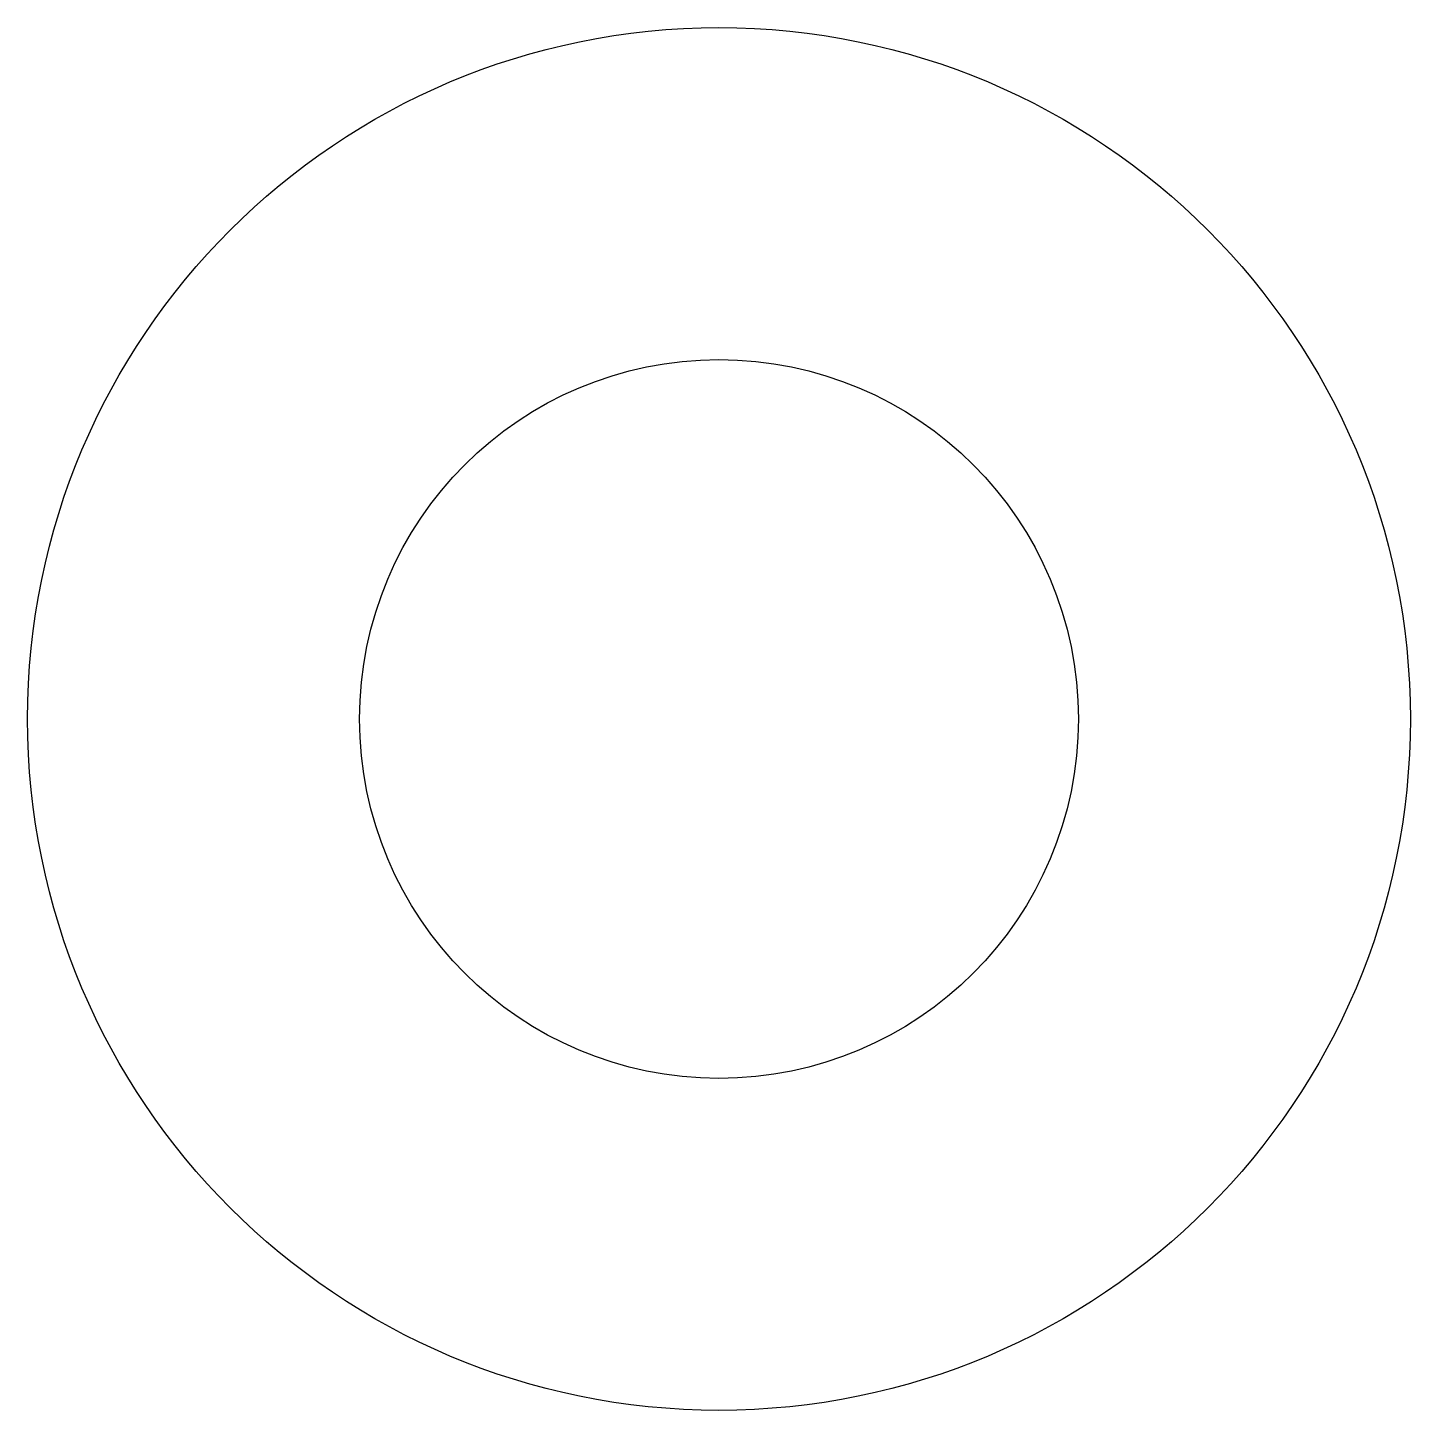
# Model space of a CAD drawing. Header units: millimetres. Extents: x 31.02 to 36.79, y 17.03 to 22.8.
import ezdxf

# ---------------------------------------------------------------- set-up
doc = ezdxf.new("R2010")
doc.units = ezdxf.units.MM
doc.layers.get('0').update_dxf_attribs({"lineweight": 25, "true_color": 0x000000})
doc.layers.add('Corte exterior', color=1, linetype='Continuous', true_color=0xff0000)

msp = doc.modelspace()

# ---------------------------------------------------------------- linework, layer by layer
msp.add_circle((33.9083, 19.9167), 2.885)
at = {"layer": 'Corte exterior'}
msp.add_circle((33.9083, 19.9167), 1.5, dxfattribs=at)

doc.saveas('drawing.dxf')
